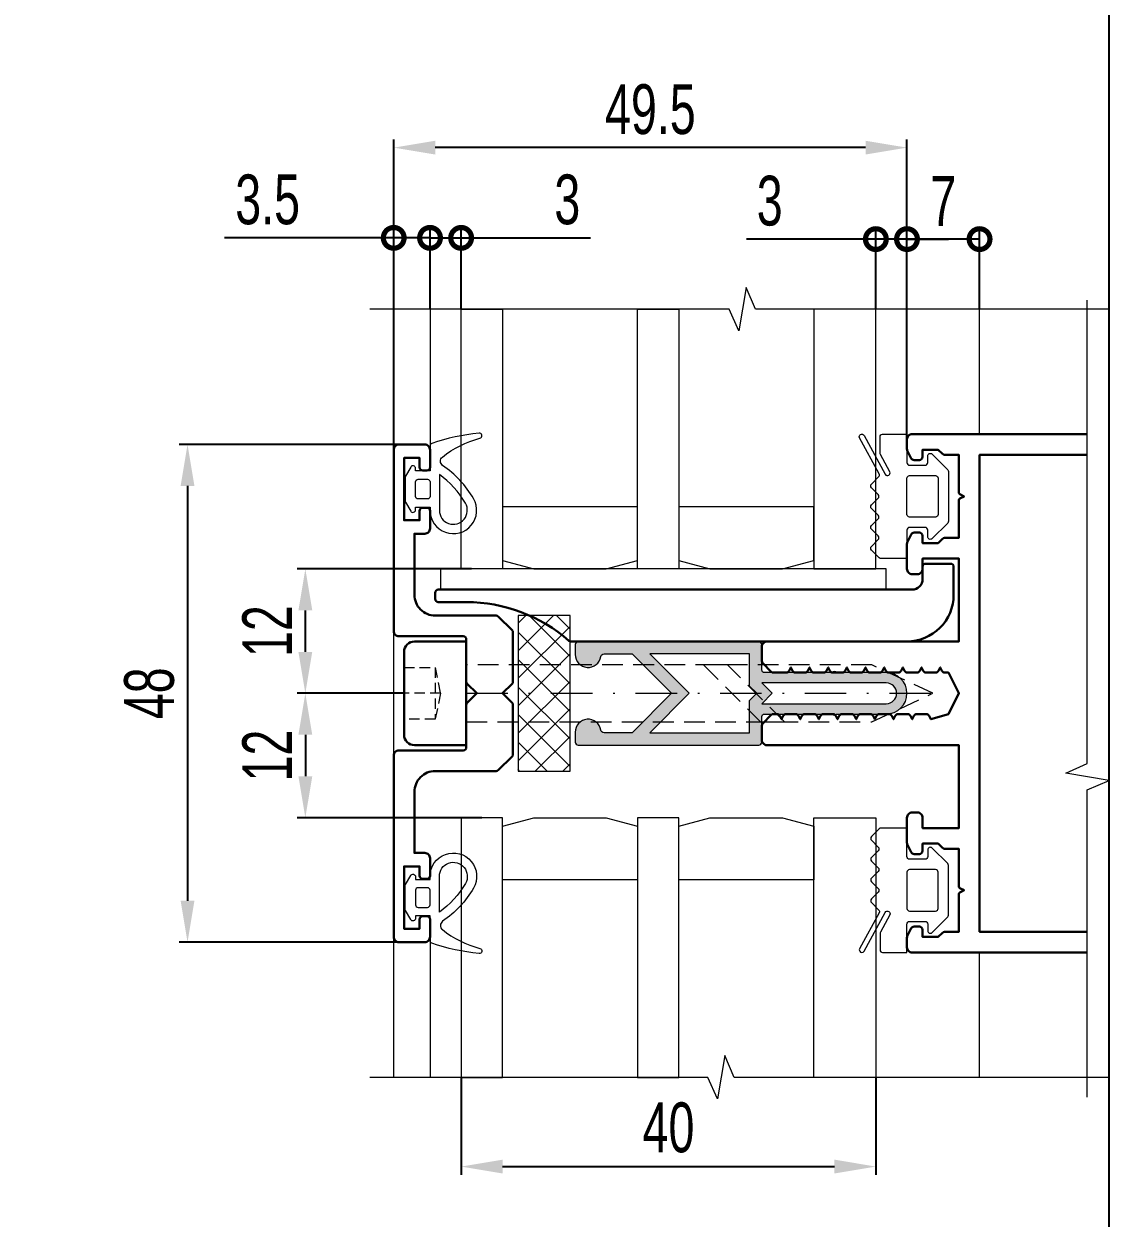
# Model space of a CAD drawing. Extents: x -37 to 8820, y -336 to 478.
# Drawn here: x 7894.6 to 7960, y 140.9 to 212.9 of the extents above; entities that cross this region are included whole.
import ezdxf

# ---------------------------------------------------------------- set-up
doc = ezdxf.new("R2010")
doc.units = 0
doc.header["$LTSCALE"] = 5
doc.linetypes.add('DASHDOT', pattern=[1, 0.5, -0.25, 0, -0.25])
doc.linetypes.add('HIDDEN', pattern=[0.375, 0.25, -0.125])
doc.layers.get('0').update_dxf_attribs({"linetype": 'CONTINUOUS', "lineweight": 30})
doc.layers.get('DEFPOINTS').update_dxf_attribs({"linetype": 'CONTINUOUS'})
for name, color, linetype, lineweight in [('1', 6, 'DASHDOT', 13), ('2', 3, 'HIDDEN', 13), ('3', 1, 'CONTINUOUS', 20), ('Dimentions', 5, 'CONTINUOUS', 15), ('Glass', 5, 'CONTINUOUS', 20), ('Layer1', 5, 'CONTINUOUS', 15), ('Зигзаг', 1, 'CONTINUOUS', 15), ('Конструкции', 252, 'CONTINUOUS', 20), ('Подкладки', 1, 'CONTINUOUS', 20), ('Уплотнители', 1, 'CONTINUOUS', 20), ('Штриховка', 1, 'CONTINUOUS', 5)]:
    doc.layers.add(name, color=color, linetype=linetype, lineweight=lineweight)
doc.layers.add('Скрытые', color=14, linetype='CONTINUOUS', plot=False)
doc.styles.add('3', font='RUSS.SHX', dxfattribs={"width": 0.7, "height": 3})
doc.dimstyles.new('MX1_6', dxfattribs={"dimtxt": 3, "dimasz": 2.5, "dimexe": 0.5, "dimexo": 0, "dimgap": 0.8, "dimtad": 1, "dimlfac": 1.6, "dimdsep": 46, "dimtxsty": '3', "dimcen": 0, "dimclrd": 256, "dimclre": 256, "dimclrt": 256, "dimaunit": 1, "dimadec": 0, "dimazin": 0, "dimtfac": 1, "dimtmove": 0, "dimatfit": 1, "dimfxl": 1, "dimtvp": 1, "dimtolj": 1, "dimtzin": 0, "dimarcsym": 0})

# ---------------------------------------------------------------- blocks, each defined once
blk = doc.blocks.new('_DotSmall')
at = {"color": 0, "linetype": 'ByBlock', "const_width": 0.5}
blk.add_lwpolyline([(-0.0625, 0, 1), (0.0625, 0, 1)], format="xyb", close=True, dxfattribs=at)
blk = doc.blocks.new('*D1122')
at = {"layer": 'DEFPOINTS', "color": 0, "linetype": 'Continuous', "transparency": 16777216}
for p in [(7947.817, 199.894), (7945.942, 195.667), (7947.817, 187.824)]:
    blk.add_point(p, dxfattribs=at)
at = {"layer": 'Dimentions', "linetype": 'Continuous', "lineweight": -2, "transparency": 16777216}
for p, q in [((7945.942, 195.667), (7945.942, 200.394)), ((7947.817, 187.824), (7947.817, 200.394)), ((7945.942, 199.894), (7938.142, 199.894)), ((7947.817, 199.894), (7945.942, 199.894)), ((7947.817, 199.894), (7950.317, 199.894))]:
    blk.add_line(p, q, dxfattribs=at)
at = {"layer": 'Dimentions', "linetype": 'Continuous', "lineweight": -2, "transparency": 16777216, "xscale": 2.5, "yscale": 2.5, "zscale": 2.5}
blk.add_blockref('_DotSmall', (7945.942, 199.894), dxfattribs=at)
at = {"layer": 'Dimentions', "linetype": 'Continuous', "lineweight": -2, "transparency": 16777216, "xscale": 2.5, "yscale": 2.5, "zscale": 2.5, "rotation": 180}
blk.add_blockref('_DotSmall', (7947.817, 199.894), dxfattribs=at)
at = {"layer": 'Dimentions', "linetype": 'Continuous', "transparency": 16777216, "insert": (7939.542, 202.194), "char_height": 3, "attachment_point": 5, "style": '3'}
blk.add_mtext('\\A1;3', dxfattribs=at)
blk = doc.blocks.new('*D1123')
at = {"layer": 'DEFPOINTS', "color": 0, "linetype": 'Continuous', "transparency": 16777216}
for p in [(7916.879, 205.409), (7947.817, 195.667), (7916.879, 187.199)]:
    blk.add_point(p, dxfattribs=at)
at = {"layer": 'Dimentions', "linetype": 'Continuous', "lineweight": -2, "transparency": 16777216}
for p, q in [((7916.879, 187.199), (7916.879, 205.909)), ((7947.817, 195.667), (7947.817, 205.909)), ((7945.317, 205.409), (7919.379, 205.409))]:
    blk.add_line(p, q, dxfattribs=at)
at = {"layer": 'Dimentions', "linetype": 'Continuous', "transparency": 16777216}
for points in [[(7919.379, 205.825), (7919.379, 204.992), (7916.879, 205.409)], [(7945.317, 205.825), (7945.317, 204.992), (7947.817, 205.409)]]:
    blk.add_solid(points, dxfattribs=at)
at = {"layer": 'Dimentions', "linetype": 'Continuous', "transparency": 16777216, "insert": (7932.348, 207.709), "char_height": 3, "attachment_point": 5, "style": '3'}
blk.add_mtext('\\A1;49.5', dxfattribs=at)
blk = doc.blocks.new('*D1124')
at = {"layer": 'DEFPOINTS', "color": 0, "linetype": 'Continuous', "transparency": 16777216}
for p in [(7920.942, 149.357), (7945.942, 149.357), (7945.942, 143.983)]:
    blk.add_point(p, dxfattribs=at)
at = {"layer": 'Dimentions', "linetype": 'Continuous', "lineweight": -2, "transparency": 16777216}
for p, q in [((7920.942, 149.357), (7920.942, 143.483)), ((7945.942, 149.357), (7945.942, 143.483)), ((7923.442, 143.983), (7943.442, 143.983))]:
    blk.add_line(p, q, dxfattribs=at)
at = {"layer": 'Dimentions', "linetype": 'Continuous', "transparency": 16777216}
for points in [[(7923.442, 144.4), (7923.442, 143.566), (7920.942, 143.983)], [(7943.442, 144.4), (7943.442, 143.566), (7945.942, 143.983)]]:
    blk.add_solid(points, dxfattribs=at)
at = {"layer": 'Dimentions', "linetype": 'Continuous', "transparency": 16777216, "insert": (7933.442, 146.326), "char_height": 3, "attachment_point": 5, "style": '3'}
blk.add_mtext('\\A1;40', dxfattribs=at)
blk = doc.blocks.new('*D1125')
at = {"layer": 'DEFPOINTS', "color": 0, "linetype": 'Continuous', "transparency": 16777216}
for p in [(7920.942, 199.969), (7919.067, 195.667), (7920.942, 195.667)]:
    blk.add_point(p, dxfattribs=at)
at = {"layer": 'Dimentions', "linetype": 'Continuous', "lineweight": -2, "transparency": 16777216}
for p, q in [((7919.067, 195.667), (7919.067, 200.469)), ((7920.942, 195.667), (7920.942, 200.469)), ((7919.067, 199.969), (7916.567, 199.969)), ((7919.067, 199.969), (7920.942, 199.969)), ((7920.942, 199.969), (7928.742, 199.969))]:
    blk.add_line(p, q, dxfattribs=at)
at = {"layer": 'Dimentions', "linetype": 'Continuous', "lineweight": -2, "transparency": 16777216, "xscale": 2.5, "yscale": 2.5, "zscale": 2.5}
blk.add_blockref('_DotSmall', (7919.067, 199.969), dxfattribs=at)
at = {"layer": 'Dimentions', "linetype": 'Continuous', "lineweight": -2, "transparency": 16777216, "xscale": 2.5, "yscale": 2.5, "zscale": 2.5, "rotation": 180}
blk.add_blockref('_DotSmall', (7920.942, 199.969), dxfattribs=at)
at = {"layer": 'Dimentions', "linetype": 'Continuous', "transparency": 16777216, "insert": (7927.342, 202.269), "char_height": 3, "attachment_point": 5, "style": '3'}
blk.add_mtext('\\A1;3', dxfattribs=at)
blk = doc.blocks.new('*D1126')
at = {"layer": 'DEFPOINTS', "color": 0, "linetype": 'Continuous', "transparency": 16777216}
for p in [(7947.817, 199.894), (7947.817, 195.667), (7952.192, 195.667)]:
    blk.add_point(p, dxfattribs=at)
at = {"layer": 'Dimentions', "linetype": 'Continuous', "lineweight": -2, "transparency": 16777216}
for p, q in [((7947.817, 195.667), (7947.817, 200.394)), ((7952.192, 195.667), (7952.192, 200.394)), ((7952.192, 199.894), (7947.817, 199.894))]:
    blk.add_line(p, q, dxfattribs=at)
at = {"layer": 'Dimentions', "linetype": 'Continuous', "lineweight": -2, "transparency": 16777216, "xscale": 2.5, "yscale": 2.5, "zscale": 2.5, "rotation": 180}
blk.add_blockref('_DotSmall', (7947.817, 199.894), dxfattribs=at)
at = {"layer": 'Dimentions', "linetype": 'Continuous', "lineweight": -2, "transparency": 16777216, "xscale": 2.5, "yscale": 2.5, "zscale": 2.5}
blk.add_blockref('_DotSmall', (7952.192, 199.894), dxfattribs=at)
at = {"layer": 'Dimentions', "linetype": 'Continuous', "transparency": 16777216, "insert": (7950.004, 202.194), "char_height": 3, "attachment_point": 5, "style": '3'}
blk.add_mtext('\\A1;7', dxfattribs=at)
blk = doc.blocks.new('*D1127')
at = {"layer": 'DEFPOINTS', "color": 0, "linetype": 'Continuous', "transparency": 16777216}
for p in [(7916.879, 199.969), (7919.067, 196.211), (7916.879, 187.199)]:
    blk.add_point(p, dxfattribs=at)
at = {"layer": 'Dimentions', "linetype": 'Continuous', "lineweight": -2, "transparency": 16777216}
for p, q in [((7916.879, 187.199), (7916.879, 200.469)), ((7919.067, 196.211), (7919.067, 200.469)), ((7916.879, 199.969), (7906.679, 199.969)), ((7919.067, 199.969), (7916.879, 199.969)), ((7919.067, 199.969), (7921.567, 199.969))]:
    blk.add_line(p, q, dxfattribs=at)
at = {"layer": 'Dimentions', "linetype": 'Continuous', "lineweight": -2, "transparency": 16777216, "xscale": 2.5, "yscale": 2.5, "zscale": 2.5}
blk.add_blockref('_DotSmall', (7916.879, 199.969), dxfattribs=at)
at = {"layer": 'Dimentions', "linetype": 'Continuous', "lineweight": -2, "transparency": 16777216, "xscale": 2.5, "yscale": 2.5, "zscale": 2.5, "rotation": 180}
blk.add_blockref('_DotSmall', (7919.067, 199.969), dxfattribs=at)
at = {"layer": 'Dimentions', "linetype": 'Continuous', "transparency": 16777216, "insert": (7909.279, 202.269), "char_height": 3, "attachment_point": 5, "style": '3'}
blk.add_mtext('\\A1;3.5', dxfattribs=at)
blk = doc.blocks.new('*D359')
at = {"layer": 'DEFPOINTS', "color": 0, "transparency": 16777216}
for p in [(7911.552, 180.012), (7921.567, 180.012), (7917.504, 172.512)]:
    blk.add_point(p, dxfattribs=at)
at = {"layer": 'Dimentions', "lineweight": -2, "transparency": 16777216}
for p, q in [((7921.567, 180.012), (7911.052, 180.012)), ((7911.552, 175.012), (7911.552, 177.512)), ((7917.504, 172.512), (7911.052, 172.512))]:
    blk.add_line(p, q, dxfattribs=at)
at = {"layer": 'Dimentions', "transparency": 16777216}
for points in [[(7911.135, 177.512), (7911.969, 177.512), (7911.552, 180.012)], [(7911.135, 175.012), (7911.969, 175.012), (7911.552, 172.512)]]:
    blk.add_solid(points, dxfattribs=at)
at = {"layer": 'Dimentions', "transparency": 16777216, "insert": (7909.252, 176.262), "char_height": 3, "attachment_point": 5, "rotation": 90, "style": '3'}
blk.add_mtext('\\A1;12', dxfattribs=at)
blk = doc.blocks.new('*D360')
at = {"layer": 'DEFPOINTS', "color": 0, "transparency": 16777216}
for p in [(7917.504, 172.512), (7911.552, 165.012), (7922.192, 165.012)]:
    blk.add_point(p, dxfattribs=at)
at = {"layer": 'Dimentions', "lineweight": -2, "transparency": 16777216}
for p, q in [((7917.504, 172.512), (7911.052, 172.512)), ((7911.552, 170.012), (7911.552, 167.512)), ((7922.192, 165.012), (7911.052, 165.012))]:
    blk.add_line(p, q, dxfattribs=at)
at = {"layer": 'Dimentions', "transparency": 16777216}
for points in [[(7911.135, 170.012), (7911.969, 170.012), (7911.552, 172.512)], [(7911.135, 167.512), (7911.969, 167.512), (7911.552, 165.012)]]:
    blk.add_solid(points, dxfattribs=at)
at = {"layer": 'Dimentions', "transparency": 16777216, "insert": (7909.252, 168.762), "char_height": 3, "attachment_point": 5, "rotation": 90, "style": '3'}
blk.add_mtext('\\A1;12', dxfattribs=at)
blk = doc.blocks.new('*D361')
at = {"layer": 'DEFPOINTS', "color": 0, "transparency": 16777216}
for p in [(7917.192, 187.512), (7904.45, 157.512), (7917.192, 157.512)]:
    blk.add_point(p, dxfattribs=at)
at = {"layer": 'Dimentions', "lineweight": -2, "transparency": 16777216}
for p, q in [((7917.192, 187.512), (7903.95, 187.512)), ((7904.45, 185.012), (7904.45, 160.012)), ((7917.192, 157.512), (7903.95, 157.512))]:
    blk.add_line(p, q, dxfattribs=at)
at = {"layer": 'Dimentions', "transparency": 16777216}
for points in [[(7904.034, 185.012), (7904.867, 185.012), (7904.45, 187.512)], [(7904.034, 160.012), (7904.867, 160.012), (7904.45, 157.512)]]:
    blk.add_solid(points, dxfattribs=at)
at = {"layer": 'Dimentions', "transparency": 16777216, "insert": (7902.15, 172.512), "char_height": 3, "attachment_point": 5, "rotation": 90, "style": '3'}
blk.add_mtext('\\A1;48', dxfattribs=at)

msp = doc.modelspace()

# ---------------------------------------------------------------- hatches: boundary and pattern name
at = {"layer": 'Layer1', "linetype": 'Continuous'}
h = msp.add_hatch(dxfattribs=at)
h.set_pattern_fill('NET', color=256, scale=9.375, angle=135, style=0)
h.set_pattern_definition([(135, (8257.2253, 1197.3521), (-0.8286408, -0.8286408), []), (225, (8257.2253, 1197.3521), (0.8286408, -0.8286408), [])])
h.paths.add_polyline_path([(7927.5045, 167.8244), (7927.5045, 177.1994), (7924.3795, 177.1994), (7924.3795, 167.8244)])
at = {"layer": 'Штриховка'}
h = msp.add_hatch(color=256, dxfattribs=at)
h.dxf.hatch_style = 1
edge = h.paths.add_edge_path(flags=16)
edge.add_line((7939.692, 172.5119), (7939.067, 171.8869))
edge.add_line((7939.067, 171.8869), (7946.567, 171.8869))
edge.add_arc((7946.567, 172.5119), 0.625, 270, 450)
edge.add_line((7946.567, 173.1369), (7939.067, 173.1369))
edge.add_line((7939.067, 173.1369), (7939.692, 172.5119))
h.paths.add_polyline_path([(7938.317, 172.0726), (7938.7563, 172.5119), (7938.317, 172.9512), (7938.317, 174.8869), (7932.3151, 174.8869), (7934.6901, 172.5119), (7932.3151, 170.1369), (7938.317, 170.1369)], flags=16)
edge = h.paths.add_edge_path()
edge.add_line((7939.067, 169.5744), (7939.067, 171.1056))
edge.add_arc((7939.2232, 171.1056), 0.1562, 90, 180, ccw=False)
edge.add_line((7939.2232, 171.2619), (7943.317, 171.2619))
edge.add_arc((7943.442, 171.3556), 0.1562, 216.869898, 323.130102)
edge.add_line((7943.567, 171.2619), (7946.567, 171.2619))
edge.add_arc((7946.567, 172.5119), 1.25, 270, 450)
edge.add_line((7946.567, 173.7619), (7943.567, 173.7619))
edge.add_arc((7943.442, 173.6681), 0.1562, 36.869898, 143.130102)
edge.add_line((7943.317, 173.7619), (7939.2232, 173.7619))
edge.add_arc((7939.2232, 173.9181), 0.1562, 180, 270, ccw=False)
edge.add_line((7939.067, 173.9181), (7939.067, 175.4494))
edge.add_arc((7938.8795, 175.4494), 0.1875, 0, 90)
edge.add_line((7938.8795, 175.6369), (7928.0045, 175.6369))
edge.add_arc((7928.0045, 175.4494), 0.1875, 90, 180)
edge.add_line((7927.817, 175.4494), (7927.817, 174.8556))
edge.add_arc((7928.5982, 174.8556), 0.7812, 180, 350.718201)
edge.add_arc((7929.5543, 174.6994), 0.1875, 90, 170.718201, ccw=False)
edge.add_line((7929.5543, 174.8869), (7931.2545, 174.8869))
edge.add_line((7931.2545, 174.8869), (7933.6295, 172.5119))
edge.add_line((7933.6295, 172.5119), (7931.2545, 170.1369))
edge.add_line((7931.2545, 170.1369), (7929.5543, 170.1369))
edge.add_arc((7929.5543, 170.3244), 0.1875, 189.281799, 270, ccw=False)
edge.add_arc((7928.5982, 170.1681), 0.7812, 9.281799, 180)
edge.add_line((7927.817, 170.1681), (7927.817, 169.5744))
edge.add_arc((7928.0045, 169.5744), 0.1875, 180, 270)
edge.add_line((7928.0045, 169.3869), (7938.8795, 169.3869))
edge.add_arc((7938.8795, 169.5744), 0.1875, 270, 360)

# ---------------------------------------------------------------- linework, layer by layer
msp.add_lwpolyline([(7958.6821, 156.8869), (7948.1295, 156.8869, -0.4142136), (7947.817, 157.1994), (7947.817, 157.7801, -0.1164338), (7947.8368, 157.864), (7948.0777, 158.3457, -0.284079), (7948.2454, 158.4494), (7948.567, 158.4494, -0.4142136), (7948.7545, 158.2619), (7948.7545, 157.8244), (7949.692, 157.8244), (7949.9496, 158.082, -0.1989124), (7950.0821, 158.1369), (7950.942, 158.1369), (7950.942, 160.3648, -0.284079), (7951.0456, 160.5325), (7951.2545, 160.6369), (7951.0456, 160.7413, -0.284079), (7950.942, 160.909), (7950.942, 163.1369), (7950.0821, 163.1369, -0.1989124), (7949.9496, 163.1918), (7949.692, 163.4494), (7948.7545, 163.4494), (7948.7545, 163.0119, -0.4142136), (7948.567, 162.8244), (7948.2454, 162.8244, -0.284079), (7948.0777, 162.928), (7947.8368, 163.4098, -0.1164338), (7947.817, 163.4937), (7947.817, 165.0119, -0.4142136), (7948.1295, 165.3244), (7948.442, 165.3244, -0.4142136), (7948.7545, 165.0119), (7948.7545, 164.3869), (7950.942, 164.3869), (7950.942, 169.3869), (7939.3795, 169.3869, -0.4142136), (7939.067, 169.6994), (7939.067, 170.5592, -0.1989124), (7939.1219, 170.6918), (7939.6371, 171.207, -0.1989124), (7939.7696, 171.2619), (7939.9823, 171.2619, -0.284079), (7940.15, 171.1582), (7940.2545, 170.9494), (7940.3589, 171.1582, -0.284079), (7940.5266, 171.2619), (7941.1073, 171.2619, -0.284079), (7941.275, 171.1582), (7941.3795, 170.9494), (7941.4839, 171.1582, -0.284079), (7941.6516, 171.2619), (7942.2323, 171.2619, -0.284079), (7942.4, 171.1582), (7942.5045, 170.9494), (7942.6089, 171.1582, -0.284079), (7942.7766, 171.2619), (7943.3573, 171.2619, -0.284079), (7943.525, 171.1582), (7943.6295, 170.9494), (7943.7339, 171.1582, -0.284079), (7943.9016, 171.2619), (7944.4823, 171.2619, -0.284079), (7944.65, 171.1582), (7944.7545, 170.9494), (7944.8589, 171.1582, -0.284079), (7945.0266, 171.2619), (7945.6073, 171.2619, -0.284079), (7945.775, 171.1582), (7945.8795, 170.9494), (7945.9839, 171.1582, -0.284079), (7946.1516, 171.2619), (7946.7323, 171.2619, -0.284079), (7946.9, 171.1582), (7947.0045, 170.9494), (7947.1089, 171.1582, -0.284079), (7947.2766, 171.2619), (7947.8573, 171.2619, -0.284079), (7948.025, 171.1582), (7948.1295, 170.9494), (7948.2339, 171.1582, -0.284079), (7948.4016, 171.2619), (7948.9823, 171.2619, -0.284079), (7949.15, 171.1582), (7949.2545, 170.9494), (7950.317, 171.2619), (7950.942, 172.5119), (7950.317, 173.7619), (7950.0891, 173.7619, -0.284079), (7949.9214, 173.8655), (7949.817, 174.0744), (7949.7125, 173.8655, -0.284079), (7949.5448, 173.7619), (7948.9641, 173.7619, -0.284079), (7948.7964, 173.8655), (7948.692, 174.0744), (7948.5875, 173.8655, -0.284079), (7948.4198, 173.7619), (7947.8391, 173.7619, -0.284079), (7947.6714, 173.8655), (7947.567, 174.0744), (7947.4625, 173.8655, -0.284079), (7947.2948, 173.7619), (7946.7141, 173.7619, -0.284079), (7946.5464, 173.8655), (7946.442, 174.0744), (7946.3375, 173.8655, -0.284079), (7946.1698, 173.7619), (7945.5891, 173.7619, -0.284079), (7945.4214, 173.8655), (7945.317, 174.0744), (7945.2125, 173.8655, -0.284079), (7945.0448, 173.7619), (7944.4641, 173.7619, -0.284079), (7944.2964, 173.8655), (7944.192, 174.0744), (7944.0875, 173.8655, -0.284079), (7943.9198, 173.7619), (7943.3391, 173.7619, -0.284079), (7943.1714, 173.8655), (7943.067, 174.0744), (7942.9625, 173.8655, -0.284079), (7942.7948, 173.7619), (7942.2141, 173.7619, -0.284079), (7942.0464, 173.8655), (7941.942, 174.0744), (7941.8375, 173.8655, -0.284079), (7941.6698, 173.7619), (7941.0891, 173.7619, -0.284079), (7940.9214, 173.8655), (7940.817, 174.0744), (7940.7125, 173.8655, -0.284079), (7940.5448, 173.7619), (7939.7696, 173.7619, -0.1989124), (7939.6371, 173.8168), (7939.1219, 174.332, -0.1989124), (7939.067, 174.4646), (7939.067, 175.3244, -0.4142136), (7939.3795, 175.6369), (7950.942, 175.6369), (7950.942, 180.6369), (7948.7545, 180.6369), (7948.7545, 180.0119, -0.4142136), (7948.442, 179.6994), (7948.1295, 179.6994, -0.4142136), (7947.817, 180.0119), (7947.817, 181.5301, -0.1164338), (7947.8368, 181.614), (7948.0777, 182.0957, -0.284079), (7948.2454, 182.1994), (7948.567, 182.1994, -0.4142136), (7948.7545, 182.0119), (7948.7545, 181.5744), (7949.692, 181.5744), (7949.9496, 181.832, -0.1989124), (7950.0821, 181.8869), (7950.942, 181.8869), (7950.942, 184.1148, -0.284079), (7951.0456, 184.2825), (7951.2545, 184.3869), (7951.0456, 184.4913, -0.284079), (7950.942, 184.659), (7950.942, 186.8869), (7950.0821, 186.8869, -0.1989124), (7949.9496, 186.9418), (7949.692, 187.1994), (7948.7545, 187.1994), (7948.7545, 186.7619, -0.4142136), (7948.567, 186.5744), (7948.2454, 186.5744, -0.284079), (7948.0777, 186.678), (7947.8368, 187.1598, -0.1164338), (7947.817, 187.2437), (7947.817, 187.8244, -0.4142136), (7948.1295, 188.1369), (7958.6821, 188.1369)], format="xyb")
for points in [[(7919.067, 183.5119, 0.4142136), (7918.8795, 183.6994), (7918.6295, 183.6994, 0.4142136), (7918.442, 183.5119), (7918.442, 182.9494), (7917.5045, 182.9494), (7917.5045, 186.6994), (7918.442, 186.6994), (7918.442, 186.1369, 0.4142136), (7918.6295, 185.9494), (7918.8795, 185.9494, 0.4142136), (7919.067, 186.1369), (7919.067, 187.1994, 0.4142136), (7918.7545, 187.5119), (7917.192, 187.5119, 0.4142136), (7916.8795, 187.1994), (7916.8795, 176.2619, 0.4142136), (7917.192, 175.9494), (7921.067, 175.9494, -0.4142136), (7921.2545, 175.7619), (7921.2545, 173.2146, 0.1989124), (7921.3094, 173.082), (7921.8795, 172.5119), (7921.3094, 171.9418, 0.1989124), (7921.2545, 171.8092), (7921.2545, 169.2619, -0.4142136), (7921.067, 169.0744), (7917.192, 169.0744, 0.4142136), (7916.8795, 168.7619), (7916.8795, 157.8244, 0.4142136), (7917.192, 157.5119), (7918.7545, 157.5119, 0.4142136), (7919.067, 157.8244), (7919.067, 158.8869, 0.4142136), (7918.8795, 159.0744), (7918.6295, 159.0744, 0.4142136), (7918.442, 158.8869), (7918.442, 158.3244), (7917.5045, 158.3244), (7917.5045, 162.0744), (7918.442, 162.0744), (7918.442, 161.5119, 0.4142136), (7918.6295, 161.3244), (7918.8795, 161.3244, 0.4142136), (7919.067, 161.5119), (7919.067, 162.5744, 0.4142136), (7918.7545, 162.8869), (7918.1295, 162.8869), (7918.1295, 166.5744, -0.4142136), (7919.3795, 167.8244), (7923.0518, 167.8244, 0.1989124), (7923.1844, 167.8793), (7924.0121, 168.707, 0.1989124), (7924.067, 168.8396), (7924.067, 171.8092, 0.1989124), (7924.0121, 171.9418), (7923.442, 172.5119), (7924.0121, 173.082, 0.1989124), (7924.067, 173.2146), (7924.067, 176.1842, 0.1989124), (7924.0121, 176.3168), (7923.1844, 177.1445, 0.1989124), (7923.0518, 177.1994), (7919.3795, 177.1994, -0.4142136), (7918.1295, 178.4494), (7918.1295, 182.1369), (7918.7545, 182.1369, 0.4142136), (7919.067, 182.4494)], [(7927.5617, 175.6369, -0.1820368), (7927.438, 175.6835, 0.1820368), (7921.2545, 178.0119), (7919.567, 178.0119, -0.4142136), (7919.3795, 178.1994), (7919.3795, 178.5744, -0.4142136), (7919.567, 178.7619), (7948.1295, 178.7619, 0.4142136), (7948.7545, 179.3869), (7948.7545, 180.1369, -0.4142136), (7948.942, 180.3244), (7950.442, 180.3244, -0.4142136), (7950.6295, 180.1369), (7950.6295, 178.4494, -0.4142136), (7947.817, 175.6369)]]:
    msp.add_lwpolyline(points, format="xyb", close=True)
msp.add_lwpolyline([(7958.6821, 158.1369), (7952.192, 158.1369), (7952.192, 186.8869), (7958.6821, 186.8869)])
at = {"ltscale": 5}
msp.add_lwpolyline([(7918.1295, 175.6369), (7921.2545, 175.6369), (7921.2545, 169.3869), (7918.1295, 169.3869, -0.4142136), (7917.5045, 170.0119), (7917.5045, 175.0119, -0.4142136)], format="xyb", close=True, dxfattribs=at)
at = {"layer": '1'}
msp.add_line((7921.2545, 172.5119), (7949.3795, 172.5119), dxfattribs=at)
at = {"layer": '2', "linetype": 'HIDDEN', "ltscale": 0.5}
msp.add_line((7919.692, 172.5119), (7917.5045, 172.5119), dxfattribs=at)
at = {"layer": '2'}
for points in [[(7921.2545, 170.7931), (7945.6936, 170.7931), (7949.3795, 172.5119), (7945.6936, 174.2306), (7921.2545, 174.2306)], [(7935.5577, 174.2306), (7938.9952, 170.7931), (7940.4275, 170.7931), (7936.99, 174.2306)]]:
    msp.add_lwpolyline(points, close=True, dxfattribs=at)
at = {"layer": '2', "linetype": 'HIDDEN', "ltscale": 0.5}
for points in [[(7917.5045, 174.0744), (7919.3795, 174.0744), (7919.3795, 170.9494), (7917.5045, 170.9494)], [(7919.3795, 174.0744), (7919.692, 172.5119), (7919.3795, 170.9494)]]:
    msp.add_lwpolyline(points, dxfattribs=at)
at = {"layer": '3'}
for points in [[(7922.0203, 188.1986, 0.0585144), (7919.1722, 187.5743, 0.3198023), (7919.067, 187.4266), (7919.067, 185.9181), (7918.192, 185.9181), (7918.192, 186.0744, 0.767327), (7917.9004, 186.1525), (7917.5879, 185.6113, 0.1316525), (7917.567, 185.5331), (7917.567, 184.1157, 0.1316525), (7917.5879, 184.0375), (7917.9004, 183.4963, 0.767327), (7918.192, 183.5744), (7918.192, 183.7306), (7919.067, 183.7306), (7919.067, 183.5431, 1.3063117), (7921.6878, 184.2518, 0.1106677), (7919.8276, 186.2543, -0.5052068), (7919.8108, 186.7571, -0.1024097), (7922.076, 187.8922, 0.9223452)], [(7919.067, 185.2619), (7919.067, 184.3869, -0.4142136), (7918.9107, 184.2306), (7918.3482, 184.2306, -0.4142136), (7918.192, 184.3869), (7918.192, 185.2619, -0.4142136), (7918.3482, 185.4181), (7918.9107, 185.4181, -0.4142136)], [(7919.6295, 183.5431, 1.3063117), (7921.202, 183.9684, 0.1041186), (7919.6295, 185.7056)], [(7939.067, 169.5744), (7939.067, 171.1056, -0.4142136), (7939.2232, 171.2619), (7943.317, 171.2619, 0.5), (7943.567, 171.2619), (7946.567, 171.2619, 1), (7946.567, 173.7619), (7943.567, 173.7619, 0.5), (7943.317, 173.7619), (7939.2232, 173.7619, -0.4142136), (7939.067, 173.9181), (7939.067, 175.4494, 0.4142136), (7938.8795, 175.6369), (7928.0045, 175.6369, 0.4142136), (7927.817, 175.4494), (7927.817, 174.8556, 0.9221128), (7929.3692, 174.7296, -0.3675232), (7929.5543, 174.8869), (7931.2545, 174.8869), (7933.6295, 172.5119), (7931.2545, 170.1369), (7929.5543, 170.1369, -0.3675232), (7929.3692, 170.2942, 0.9221128), (7927.817, 170.1681), (7927.817, 169.5744, 0.4142136), (7928.0045, 169.3869), (7938.8795, 169.3869, 0.4142136)], [(7939.692, 172.5119), (7939.067, 171.8869), (7946.567, 171.8869, 1), (7946.567, 173.1369), (7939.067, 173.1369), (7939.692, 172.5119)], [(7922.0203, 156.8252, -0.0585144), (7919.1722, 157.4495, -0.3198023), (7919.067, 157.5972), (7919.067, 159.1056), (7918.192, 159.1056), (7918.192, 158.9494, -0.767327), (7917.9004, 158.8713), (7917.5879, 159.4125, -0.1316525), (7917.567, 159.4907), (7917.567, 160.9081, -0.1316525), (7917.5879, 160.9863), (7917.9004, 161.5275, -0.767327), (7918.192, 161.4494), (7918.192, 161.2931), (7919.067, 161.2931), (7919.067, 161.4806, -1.3063117), (7921.6878, 160.772, -0.1106677), (7919.8276, 158.7695, 0.5052068), (7919.8108, 158.2667, 0.1024097), (7922.076, 157.1316, -0.9223452)], [(7919.6295, 161.4806, -1.3063117), (7921.202, 161.0554, -0.1041186), (7919.6295, 159.3181)], [(7919.067, 159.7619), (7919.067, 160.6369, 0.4142136), (7918.9107, 160.7931), (7918.3482, 160.7931, 0.4142136), (7918.192, 160.6369), (7918.192, 159.7619, 0.4142136), (7918.3482, 159.6056), (7918.9107, 159.6056, 0.4142136)]]:
    msp.add_lwpolyline(points, format="xyb", close=True, dxfattribs=at)
msp.add_lwpolyline([(7938.317, 172.0726), (7938.7563, 172.5119), (7938.317, 172.9512), (7938.317, 174.8869), (7932.3151, 174.8869), (7934.6901, 172.5119), (7932.3151, 170.1369), (7938.317, 170.1369)], close=True, dxfattribs=at)
at = {"layer": 'Glass'}
for points in [[(7923.442, 195.6671), (7923.442, 180.0119), (7920.942, 180.0119), (7920.942, 195.6671)], [(7934.067, 195.6671), (7934.067, 180.0118), (7931.567, 180.0118), (7931.567, 195.6671)], [(7942.192, 195.6671), (7942.192, 180.0118), (7945.942, 180.0118), (7945.942, 195.6671)], [(7931.567, 180.5142), (7931.567, 183.7618), (7923.442, 183.7618), (7923.442, 180.5142), (7925.317, 180.0118), (7929.692, 180.0118)], [(7942.192, 180.5142), (7942.192, 183.7618), (7934.067, 183.7618), (7934.067, 180.5142), (7935.942, 180.0118), (7940.317, 180.0118)], [(7923.442, 149.3567), (7923.442, 165.0119), (7920.942, 165.0119), (7920.942, 149.3567)], [(7931.567, 164.5096), (7931.567, 161.262), (7923.442, 161.262), (7923.442, 164.5096), (7925.317, 165.012), (7929.692, 165.012)], [(7934.067, 149.3567), (7934.067, 165.012), (7931.567, 165.012), (7931.567, 149.3567)], [(7942.192, 164.5096), (7942.192, 161.262), (7934.067, 161.262), (7934.067, 164.5096), (7935.942, 165.012), (7940.317, 165.012)], [(7942.192, 149.3567), (7942.192, 165.012), (7945.942, 165.012), (7945.942, 149.3567)]]:
    msp.add_lwpolyline(points, close=True, dxfattribs=at)
at = {"layer": 'Layer1', "linetype": 'Continuous'}
msp.add_lwpolyline([(7927.5045, 167.8244), (7927.5045, 177.1994), (7924.3795, 177.1994), (7924.3795, 167.8244)], close=True, dxfattribs=at)
at = {"layer": 'Зигзаг'}
for points in [[(7960, 195.6671), (7938.695, 195.6671), (7938.1142, 196.985), (7937.6786, 194.3723), (7937.0961, 195.6671), (7915.442, 195.6671)], [(7958.6821, 148.1601), (7958.6821, 166.6851), (7960, 167.2659), (7957.3873, 167.7016), (7958.6821, 168.2841), (7958.6821, 196.2107)], [(7960, 149.3567), (7937.4097, 149.3567), (7936.8288, 150.6746), (7936.3932, 148.0619), (7935.8107, 149.3567), (7915.442, 149.3567)]]:
    msp.add_lwpolyline(points, dxfattribs=at)
at = {"layer": 'Конструкции'}
for p, q in [((7952.192, 188.1369), (7952.192, 195.6671)), ((7952.192, 149.3567), (7952.192, 156.8869))]:
    msp.add_line(p, q, dxfattribs=at)
for points in [[(7916.8795, 149.3567), (7916.8795, 195.6671)], [(7919.067, 195.6671), (7919.067, 187.3253)], [(7919.067, 157.9985), (7919.067, 149.3567)]]:
    msp.add_lwpolyline(points, dxfattribs=at)
at = {"layer": 'Подкладки'}
msp.add_lwpolyline([(7919.692, 180.0119), (7919.692, 178.7619), (7946.567, 178.7619), (7946.567, 180.0119)], close=True, dxfattribs=at)
at = {"layer": 'Скрытые', "linetype": 'Continuous'}
msp.add_lwpolyline([(7960, 10), (7960, 287), (7795, 287), (7795, 10)], close=True, dxfattribs=at)
at = {"layer": 'Уплотнители'}
for points in [[(7946.7778, 185.8677), (7946.2109, 186.9127, -0.1249127), (7946.192, 186.9872), (7946.192, 187.9806, -0.4142136), (7946.3482, 188.1369), (7947.817, 188.1369), (7947.817, 186.4181, 0.4142136), (7947.9732, 186.2619), (7948.9107, 186.2619, 0.4142136), (7949.067, 186.4181), (7949.067, 186.8244, -0.6685867), (7949.3338, 186.9348), (7950.2713, 185.9951, -0.1986192), (7950.317, 185.8848), (7950.317, 182.889, -0.1986192), (7950.2713, 182.7787), (7949.3338, 181.839, -0.6685867), (7949.067, 181.9494), (7949.067, 182.3556, 0.4142136), (7948.9107, 182.5119), (7947.9732, 182.5119, 0.4142136), (7947.817, 182.3556), (7947.817, 180.6369), (7946.2567, 180.6369, -0.1989124), (7946.1462, 180.6827), (7945.6775, 181.1514, -0.4142136), (7945.6775, 181.3724), (7946.0815, 181.7764, 0.4142136), (7946.0815, 181.9974), (7945.6775, 182.4014, -0.4142136), (7945.6775, 182.6224), (7946.0815, 183.0264, 0.4142136), (7946.0815, 183.2474), (7945.6775, 183.6514, -0.4142136), (7945.6775, 183.8724), (7946.0815, 184.2764, 0.4142136), (7946.0815, 184.4974), (7945.6775, 184.9014, -0.4142136), (7945.6775, 185.1224), (7946.1095, 185.5544, 0.3320761), (7946.1364, 185.7394), (7944.9609, 187.9061, -1), (7945.2356, 188.0552), (7946.5032, 185.7186, 1)], [(7949.692, 185.4806), (7949.692, 183.2931, -0.4142136), (7949.5357, 183.1369), (7947.9732, 183.1369, -0.4142136), (7947.817, 183.2931), (7947.817, 185.4806, -0.4142136), (7947.9732, 185.6369), (7949.5357, 185.6369, -0.4142136)], [(7946.7778, 159.1561), (7946.2109, 158.1111, 0.1249127), (7946.192, 158.0366), (7946.192, 157.0431, 0.4142136), (7946.3482, 156.8869), (7947.817, 156.8869), (7947.817, 158.6056, -0.4142136), (7947.9732, 158.7619), (7948.9107, 158.7619, -0.4142136), (7949.067, 158.6056), (7949.067, 158.1994, 0.6685867), (7949.3338, 158.089), (7950.2713, 159.0287, 0.1986192), (7950.317, 159.139), (7950.317, 162.1348, 0.1986192), (7950.2713, 162.2451), (7949.3338, 163.1848, 0.6685867), (7949.067, 163.0744), (7949.067, 162.6681, -0.4142136), (7948.9107, 162.5119), (7947.9732, 162.5119, -0.4142136), (7947.817, 162.6681), (7947.817, 164.3869), (7946.2567, 164.3869, 0.1989124), (7946.1462, 164.3411), (7945.6775, 163.8724, 0.4142136), (7945.6775, 163.6514), (7946.0815, 163.2474, -0.4142136), (7946.0815, 163.0264), (7945.6775, 162.6224, 0.4142136), (7945.6775, 162.4014), (7946.0815, 161.9974, -0.4142136), (7946.0815, 161.7764), (7945.6775, 161.3724, 0.4142136), (7945.6775, 161.1514), (7946.0815, 160.7474, -0.4142136), (7946.0815, 160.5264), (7945.6775, 160.1224, 0.4142136), (7945.6775, 159.9014), (7946.1095, 159.4694, -0.3320761), (7946.1364, 159.2844), (7944.9609, 157.1177, 1), (7945.2356, 156.9686), (7946.5032, 159.3052, -1)], [(7949.692, 159.5431), (7949.692, 161.7306, 0.4142136), (7949.5357, 161.8869), (7947.9732, 161.8869, 0.4142136), (7947.817, 161.7306), (7947.817, 159.5431, 0.4142136), (7947.9732, 159.3869), (7949.5357, 159.3869, 0.4142136)]]:
    msp.add_lwpolyline(points, format="xyb", close=True, dxfattribs=at)

# ---------------------------------------------------------------- dimensions: what is measured, and where the dimension line sits
at = {"layer": 'Dimentions', "linetype": 'Continuous'}
for base, p1, p2, picture, middle in [((7916.8795, 205.4087), (7947.817, 195.6671), (7916.8795, 187.1994), '*D1123', (7932.3482, 207.7087)), ((7945.942, 143.983), (7920.942, 149.3567), (7945.942, 149.3567), '*D1124', (7933.442, 146.3259))]:
    dim = msp.add_linear_dim(base=base, p1=p1, p2=p2, dimstyle='MX1_6', dxfattribs=at)
    dim.commit()
    dim.dimension.update_dxf_attribs({"geometry": picture, "text_midpoint": middle})
for base, p1, p2, override, picture, middle in [((7916.8795, 199.9691), (7919.067, 196.2109), (7916.8795, 187.1994), {"dimdec": 1, "dimblk1": 'DotSmall', "dimblk2": 'DotSmall', "dimsah": 1}, '*D1127', (7909.2795, 202.2691)), ((7920.942, 199.9691), (7919.067, 195.6671), (7920.942, 195.6671), {"dimdec": 0, "dimblk1": 'DotSmall', "dimblk2": 'DotSmall', "dimsah": 1}, '*D1125', (7927.342, 202.2691)), ((7947.817, 199.894), (7952.192, 195.6671), (7947.817, 195.6671), {"dimdec": 0, "dimblk1": 'DotSmall', "dimblk2": 'DotSmall', "dimsah": 1}, '*D1126', (7950.0045, 202.194))]:
    dim = msp.add_linear_dim(base=base, p1=p1, p2=p2, dimstyle='MX1_6', override=override, dxfattribs=at)
    dim.commit()
    dim.dimension.update_dxf_attribs({"geometry": picture, "text_midpoint": middle})
dim = msp.add_linear_dim(base=(7947.817, 199.894), p1=(7945.942, 195.6671), p2=(7947.817, 187.8244), dimstyle='MX1_6', override={"dimdec": 0, "dimblk1": 'DotSmall', "dimblk2": 'DotSmall', "dimsah": 1}, dxfattribs=at)
dim.commit()
dim.dimension.update_dxf_attribs({"geometry": '*D1122', "text_midpoint": (7939.542, 199.894), "dimtype": 160})
at = {"layer": 'Dimentions'}
for base, p1, p2, angle, picture, middle in [((7904.4503, 157.5119), (7917.192, 187.5119), (7917.192, 157.5119), 90, '*D361', (7902.1503, 172.5119)), ((7911.5519, 180.0119), (7917.5045, 172.5119), (7921.567, 180.0119), 90, '*D359', (7909.2519, 176.2619)), ((7911.5519, 165.0119), (7917.5045, 172.5119), (7922.192, 165.0119), 270, '*D360', (7909.2519, 168.7619))]:
    dim = msp.add_linear_dim(base=base, p1=p1, p2=p2, angle=angle, dimstyle='MX1_6', dxfattribs=at)
    dim.commit()
    dim.dimension.update_dxf_attribs({"geometry": picture, "text_midpoint": middle})

doc.saveas('drawing.dxf')
